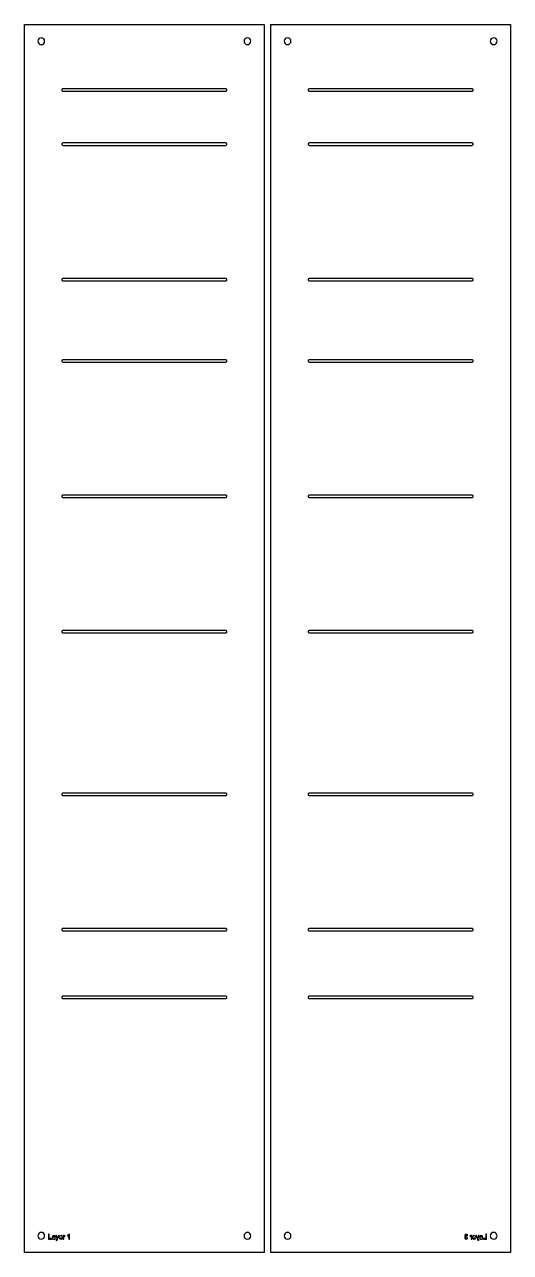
# Model space of a CAD drawing. Header units: metres. Extents: x 182 to 540, y -88 to 818.
import ezdxf

# ---------------------------------------------------------------- set-up
doc = ezdxf.new("R2010")
doc.units = ezdxf.units.M

msp = doc.modelspace()

# ---------------------------------------------------------------- linework, layer by layer
for points in [[(358.29, -88.31), (181.68, -88.31), (181.68, 818.31), (358.29, 818.31), (358.29, -88.31)], [(363.29, -88.31), (363.29, 818.31), (539.91, 818.31), (539.91, -88.31), (363.29, -88.31)], [(194.94, 808.31), (193.98, 808.5), (193.03, 808.31), (192.22, 807.77), (191.68, 806.96), (191.48, 806), (191.68, 805.04), (192.22, 804.23), (193.03, 803.69), (193.98, 803.5), (194.94, 803.69), (195.75, 804.23), (196.29, 805.04), (196.48, 806), (196.29, 806.96), (195.75, 807.77), (194.94, 808.31)], [(346.94, 808.31), (345.98, 808.5), (345.03, 808.31), (344.22, 807.77), (343.68, 806.96), (343.48, 806), (343.68, 805.04), (344.22, 804.23), (345.03, 803.69), (345.98, 803.5), (346.94, 803.69), (347.75, 804.23), (348.29, 805.04), (348.48, 806), (348.29, 806.96), (347.75, 807.77), (346.94, 808.31)], [(373.29, 805.04), (373.83, 804.23), (374.64, 803.69), (375.6, 803.5), (376.56, 803.69), (377.37, 804.23), (377.91, 805.04), (378.1, 806), (377.91, 806.96), (377.37, 807.77), (376.56, 808.31), (375.6, 808.5), (374.64, 808.31), (373.83, 807.77), (373.29, 806.96), (373.1, 806), (373.29, 805.04)], [(525.29, 805.04), (525.83, 804.23), (526.64, 803.69), (527.6, 803.5), (528.56, 803.69), (529.37, 804.23), (529.91, 805.04), (530.1, 806), (529.91, 806.96), (529.37, 807.77), (528.56, 808.31), (527.6, 808.5), (526.64, 808.31), (525.83, 807.77), (525.29, 806.96), (525.1, 806), (525.29, 805.04)], [(330.8, 770.33), (330.61, 770.61), (330.33, 770.8), (330, 770.87), (210, 770.87), (209.67, 770.8), (209.39, 770.61), (209.2, 770.33), (209.13, 770), (209.2, 769.67), (209.39, 769.39), (209.67, 769.2), (210, 769.13), (330, 769.13), (330.33, 769.2), (330.61, 769.39), (330.8, 769.67), (330.87, 770), (330.8, 770.33)], [(391.25, 769.2), (391.59, 769.13), (511.59, 769.13), (511.92, 769.2), (512.2, 769.39), (512.39, 769.67), (512.45, 770), (512.39, 770.33), (512.2, 770.61), (511.92, 770.8), (511.59, 770.87), (391.59, 770.87), (391.25, 770.8), (390.97, 770.61), (390.79, 770.33), (390.72, 770), (390.79, 769.67), (390.97, 769.39), (391.25, 769.2)], [(330.8, 730.33), (330.61, 730.61), (330.33, 730.8), (330, 730.87), (210, 730.87), (209.67, 730.8), (209.39, 730.61), (209.2, 730.33), (209.13, 730), (209.2, 729.67), (209.39, 729.39), (209.67, 729.2), (210, 729.13), (330, 729.13), (330.33, 729.2), (330.61, 729.39), (330.8, 729.67), (330.87, 730), (330.8, 730.33)], [(391.25, 729.2), (391.59, 729.13), (511.59, 729.13), (511.92, 729.2), (512.2, 729.39), (512.39, 729.67), (512.45, 730), (512.39, 730.33), (512.2, 730.61), (511.92, 730.8), (511.59, 730.87), (391.59, 730.87), (391.25, 730.8), (390.97, 730.61), (390.79, 730.33), (390.72, 730), (390.79, 729.67), (390.97, 729.39), (391.25, 729.2)], [(330, 630.87), (210, 630.87), (209.67, 630.8), (209.39, 630.61), (209.2, 630.33), (209.13, 630), (209.2, 629.67), (209.39, 629.39), (209.67, 629.2), (210, 629.13), (330, 629.13), (330.33, 629.2), (330.61, 629.39), (330.8, 629.67), (330.87, 630), (330.8, 630.33), (330.61, 630.61), (330.33, 630.8), (330, 630.87)], [(390.72, 630), (390.79, 629.67), (390.97, 629.39), (391.25, 629.2), (391.59, 629.13), (511.59, 629.13), (511.92, 629.2), (512.2, 629.39), (512.39, 629.67), (512.45, 630), (512.39, 630.33), (512.2, 630.61), (511.92, 630.8), (511.59, 630.87), (391.59, 630.87), (391.25, 630.8), (390.97, 630.61), (390.79, 630.33), (390.72, 630)], [(330, 570.87), (210, 570.87), (209.67, 570.8), (209.39, 570.61), (209.2, 570.33), (209.13, 570), (209.2, 569.67), (209.39, 569.39), (209.67, 569.2), (210, 569.13), (330, 569.13), (330.33, 569.2), (330.61, 569.39), (330.8, 569.67), (330.87, 570), (330.8, 570.33), (330.61, 570.61), (330.33, 570.8), (330, 570.87)], [(390.72, 570), (390.79, 569.67), (390.97, 569.39), (391.25, 569.2), (391.59, 569.13), (511.59, 569.13), (511.92, 569.2), (512.2, 569.39), (512.39, 569.67), (512.45, 570), (512.39, 570.33), (512.2, 570.61), (511.92, 570.8), (511.59, 570.87), (391.59, 570.87), (391.25, 570.8), (390.97, 570.61), (390.79, 570.33), (390.72, 570)], [(330, 470.87), (210, 470.87), (209.67, 470.8), (209.39, 470.61), (209.2, 470.33), (209.13, 470), (209.2, 469.67), (209.39, 469.39), (209.67, 469.2), (210, 469.13), (330, 469.13), (330.33, 469.2), (330.61, 469.39), (330.8, 469.67), (330.87, 470), (330.8, 470.33), (330.61, 470.61), (330.33, 470.8), (330, 470.87)], [(390.72, 470), (390.79, 469.67), (390.97, 469.39), (391.25, 469.2), (391.59, 469.13), (511.59, 469.13), (511.92, 469.2), (512.2, 469.39), (512.39, 469.67), (512.45, 470), (512.39, 470.33), (512.2, 470.61), (511.92, 470.8), (511.59, 470.87), (391.59, 470.87), (391.25, 470.8), (390.97, 470.61), (390.79, 470.33), (390.72, 470)], [(330, 370.87), (210, 370.87), (209.67, 370.8), (209.39, 370.61), (209.2, 370.33), (209.13, 370), (209.2, 369.67), (209.39, 369.39), (209.67, 369.2), (210, 369.13), (330, 369.13), (330.33, 369.2), (330.61, 369.39), (330.8, 369.67), (330.87, 370), (330.8, 370.33), (330.61, 370.61), (330.33, 370.8), (330, 370.87)], [(390.72, 370), (390.79, 369.67), (390.97, 369.39), (391.25, 369.2), (391.59, 369.13), (511.59, 369.13), (511.92, 369.2), (512.2, 369.39), (512.39, 369.67), (512.45, 370), (512.39, 370.33), (512.2, 370.61), (511.92, 370.8), (511.59, 370.87), (391.59, 370.87), (391.25, 370.8), (390.97, 370.61), (390.79, 370.33), (390.72, 370)], [(330, 250.87), (210, 250.87), (209.67, 250.8), (209.39, 250.61), (209.2, 250.33), (209.13, 250), (209.2, 249.67), (209.39, 249.39), (209.67, 249.2), (210, 249.13), (330, 249.13), (330.33, 249.2), (330.61, 249.39), (330.8, 249.67), (330.87, 250), (330.8, 250.33), (330.61, 250.61), (330.33, 250.8), (330, 250.87)], [(390.72, 250), (390.79, 249.67), (390.97, 249.39), (391.25, 249.2), (391.59, 249.13), (511.59, 249.13), (511.92, 249.2), (512.2, 249.39), (512.39, 249.67), (512.45, 250), (512.39, 250.33), (512.2, 250.61), (511.92, 250.8), (511.59, 250.87), (391.59, 250.87), (391.25, 250.8), (390.97, 250.61), (390.79, 250.33), (390.72, 250)], [(330, 150.87), (210, 150.87), (209.67, 150.8), (209.39, 150.61), (209.2, 150.33), (209.13, 150), (209.2, 149.67), (209.39, 149.39), (209.67, 149.2), (210, 149.13), (330, 149.13), (330.33, 149.2), (330.61, 149.39), (330.8, 149.67), (330.87, 150), (330.8, 150.33), (330.61, 150.61), (330.33, 150.8), (330, 150.87)], [(390.72, 150), (390.79, 149.67), (390.97, 149.39), (391.25, 149.2), (391.59, 149.13), (511.59, 149.13), (511.92, 149.2), (512.2, 149.39), (512.39, 149.67), (512.45, 150), (512.39, 150.33), (512.2, 150.61), (511.92, 150.8), (511.59, 150.87), (391.59, 150.87), (391.25, 150.8), (390.97, 150.61), (390.79, 150.33), (390.72, 150)], [(330, 100.87), (210, 100.87), (209.67, 100.8), (209.39, 100.61), (209.2, 100.33), (209.13, 100), (209.2, 99.67), (209.39, 99.39), (209.67, 99.2), (210, 99.13), (330, 99.13), (330.33, 99.2), (330.61, 99.39), (330.8, 99.67), (330.87, 100), (330.8, 100.33), (330.61, 100.61), (330.33, 100.8), (330, 100.87)], [(390.72, 100), (390.79, 99.67), (390.97, 99.39), (391.25, 99.2), (391.59, 99.13), (511.59, 99.13), (511.92, 99.2), (512.2, 99.39), (512.39, 99.67), (512.45, 100), (512.39, 100.33), (512.2, 100.61), (511.92, 100.8), (511.59, 100.87), (391.59, 100.87), (391.25, 100.8), (390.97, 100.61), (390.79, 100.33), (390.72, 100)], [(194.94, -73.69), (193.98, -73.5), (193.03, -73.69), (192.22, -74.23), (191.68, -75.04), (191.48, -76), (191.68, -76.96), (192.22, -77.77), (193.03, -78.31), (193.98, -78.5), (194.94, -78.31), (195.75, -77.77), (196.29, -76.96), (196.48, -76), (196.29, -75.04), (195.75, -74.23), (194.94, -73.69)], [(201.59, -78.08), (199.82, -78.08), (199.82, -74.92), (199.35, -74.92), (199.35, -78.5), (201.59, -78.5), (201.59, -78.08)], [(204.14, -76.32), (203.64, -75.9), (202.6, -75.94), (202.02, -76.65), (203.25, -76.22), (203.67, -76.41), (203.75, -76.85), (202.26, -77.22), (201.98, -78.06), (202.52, -78.53), (203.5, -78.39), (203.79, -78.18), (203.87, -78.5), (204.33, -78.5), (204.14, -76.32)], [(205.1, -75.91), (204.63, -75.91), (205.61, -78.5), (205.36, -79.03), (204.92, -79.11), (205.06, -79.55), (205.72, -79.21), (207, -75.91), (206.56, -75.91), (205.83, -78.01), (205.1, -75.91)], [(208.77, -78.13), (208.17, -78.14), (207.69, -77.4), (209.62, -77.32), (209.29, -76.2), (208.54, -75.85), (207.64, -76.14), (207.23, -77.1), (207.56, -78.21), (208.55, -78.56), (209.45, -78.07), (209.6, -77.72), (209.15, -77.66), (208.77, -78.13)], [(210.71, -76.52), (211.41, -76.4), (211.56, -75.99), (210.99, -75.86), (210.61, -76.2), (210.55, -75.91), (210.15, -75.91), (210.15, -78.5), (210.59, -78.5), (210.71, -76.52)], [(214.74, -78.5), (214.74, -74.91), (213.43, -75.8), (213.43, -76.23), (214.16, -75.82), (214.3, -78.5), (214.74, -78.5)], [(346.94, -73.69), (345.98, -73.5), (345.03, -73.69), (344.22, -74.23), (343.68, -75.04), (343.48, -76), (343.68, -76.96), (344.22, -77.77), (345.03, -78.31), (345.98, -78.5), (346.94, -78.31), (347.75, -77.77), (348.29, -76.96), (348.48, -76), (348.29, -75.04), (347.75, -74.23), (346.94, -73.69)], [(373.29, -76.96), (373.83, -77.77), (374.64, -78.31), (375.6, -78.5), (376.56, -78.31), (377.37, -77.77), (377.91, -76.96), (378.1, -76), (377.91, -75.04), (377.37, -74.23), (376.56, -73.69), (375.6, -73.5), (374.64, -73.69), (373.83, -74.23), (373.29, -75.04), (373.1, -76), (373.29, -76.96)], [(506.41, -76.18), (506.82, -76.56), (506.24, -77.01), (506.2, -77.8), (506.64, -78.35), (507.36, -78.56), (508.14, -78.28), (508.49, -77.56), (508.05, -77.5), (507.95, -77.82), (507.29, -78.2), (506.65, -77.69), (506.85, -76.92), (507.63, -76.81), (507.58, -76.42), (506.83, -76.09), (506.94, -75.43), (507.55, -75.29), (508.01, -75.91), (508.45, -75.83), (507.96, -75.06), (506.99, -74.97), (506.36, -75.6), (506.41, -76.18)], [(511.04, -75.91), (510.98, -76.2), (510.6, -75.86), (510.02, -75.99), (510.18, -76.4), (510.87, -76.52), (510.99, -78.5), (511.43, -78.5), (511.43, -75.91), (511.04, -75.91)], [(513.03, -78.56), (514.02, -78.21), (514.35, -77.1), (513.95, -76.14), (513.04, -75.85), (512.3, -76.2), (511.97, -77.32), (513.89, -77.4), (513.42, -78.14), (512.81, -78.13), (512.43, -77.66), (511.98, -77.72), (512.13, -78.07), (513.03, -78.56)], [(515.86, -79.21), (516.52, -79.55), (516.67, -79.11), (516.23, -79.03), (515.97, -78.5), (516.96, -75.91), (516.49, -75.91), (515.76, -78.01), (515.02, -75.91), (514.58, -75.91), (515.86, -79.21)], [(518.08, -78.39), (519.06, -78.53), (519.6, -78.06), (519.33, -77.22), (517.83, -76.85), (517.91, -76.41), (518.33, -76.22), (519.56, -76.65), (518.98, -75.94), (517.94, -75.9), (517.44, -76.32), (517.25, -78.5), (517.71, -78.5), (517.8, -78.18), (518.08, -78.39)], [(521.76, -74.92), (521.76, -78.08), (520, -78.08), (520, -78.5), (522.23, -78.5), (522.23, -74.92), (521.76, -74.92)], [(525.29, -76.96), (525.83, -77.77), (526.64, -78.31), (527.6, -78.5), (528.56, -78.31), (529.37, -77.77), (529.91, -76.96), (530.1, -76), (529.91, -75.04), (529.37, -74.23), (528.56, -73.69), (527.6, -73.5), (526.64, -73.69), (525.83, -74.23), (525.29, -75.04), (525.1, -76), (525.29, -76.96)]]:
    msp.add_lwpolyline(points)

doc.saveas('drawing.dxf')
